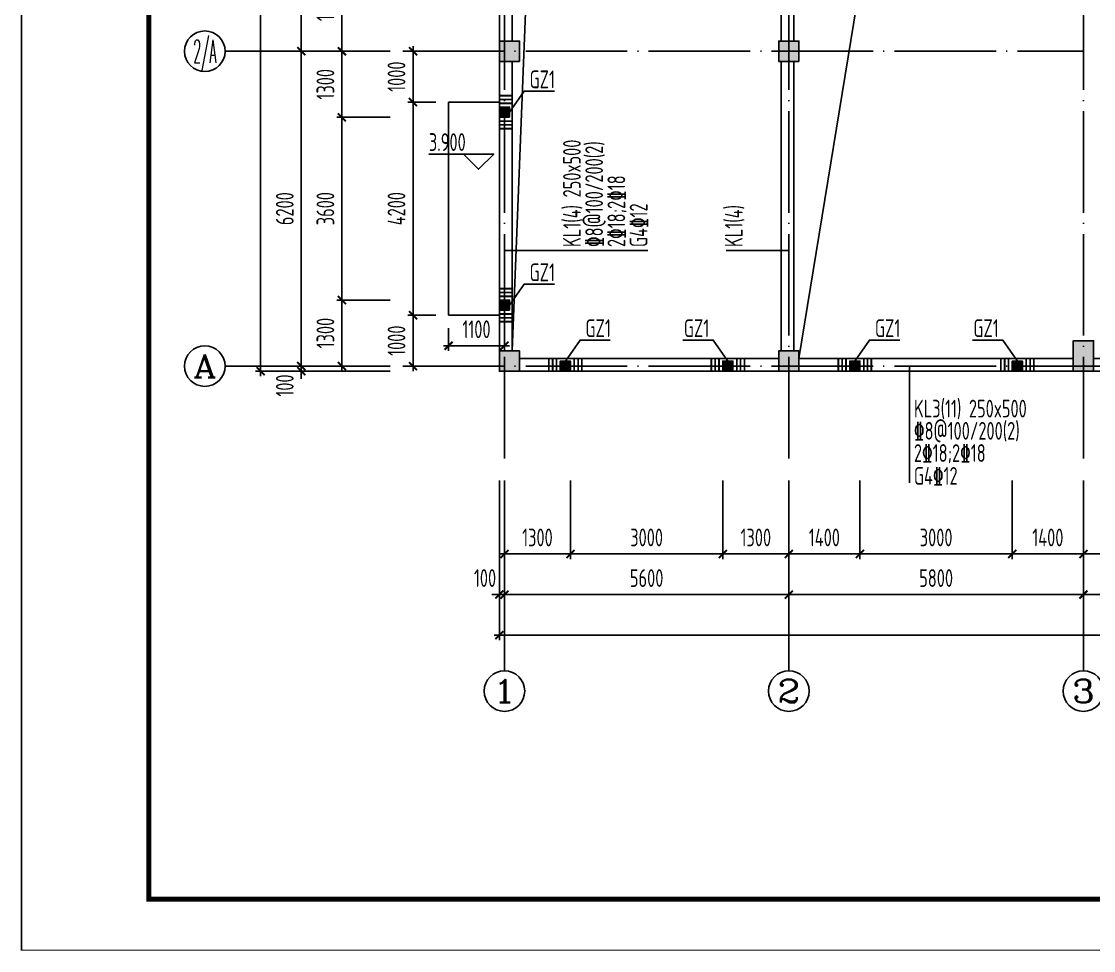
# Model space of a CAD drawing. Extents: x 287065 to 1473467, y 284802 to 344222.
# Drawn here: x 879137 to 900247, y 284802 to 303099 of the extents above; entities that cross this region are included whole.
import ezdxf
from ezdxf.enums import TextEntityAlignment as Align

# ---------------------------------------------------------------- set-up
doc = ezdxf.new("R2010")
doc.units = 0
doc.header["$LTSCALE"] = 1000
doc.linetypes.add('DOTE', pattern=[2.42, 2, -0.2, 0.02, -0.2])
doc.layers.get('0').update_dxf_attribs({"linetype": 'CONTINUOUS'})
doc.layers.get('DEFPOINTS').update_dxf_attribs({"linetype": 'CONTINUOUS'})
for name, color, linetype in [('AXIS', 8, 'DOTE'), ('AXIS_DIM', 3, 'CONTINUOUS'), ('AXIS_TEXT', 3, 'CONTINUOUS'), ('BEAM_CON', 4, 'CONTINUOUS'), ('COLU', 7, 'CONTINUOUS'), ('DIM', 3, 'CONTINUOUS'), ('FRAME', 3, 'CONTINUOUS'), ('S_BEAMDIMMASS', 2, 'CONTINUOUS'), ('S_BEAMDIMMASSVER', 2, 'CONTINUOUS'), ('S_SUBBEAMHOOP', 1, 'CONTINUOUS'), ('TEXT', 7, 'CONTINUOUS'), ('THIN', 7, 'CONTINUOUS'), ('TK', 211, 'CONTINUOUS'), ('构造', 6, 'CONTINUOUS'), ('柱涂实', 54, 'CONTINUOUS'), ('洞口边线', 7, 'CONTINUOUS'), ('第三道尺寸线', 4, 'CONTINUOUS')]:
    doc.layers.add(name, color=color, linetype=linetype)
doc.styles.add('_TCH_AXIS', font='COMPLEX', dxfattribs={"bigfont": 'GBCBIG'})
doc.styles.add('COMPLEX', font='COMPLEX')
doc.styles.add('TSSD_Dimension', font='tssdeng.shx', dxfattribs={"width": 0.7, "bigfont": 'hztxt.shx'})
doc.styles.add('TSSD_Label', font='tssdeng.shx', dxfattribs={"width": 0.7, "bigfont": 'aHzTXT.shx'})
doc.styles.add('TSSD_Rein', font='tssdeng.shx', dxfattribs={"width": 0.7, "bigfont": 'hztxt.shx'})
doc.dimstyles.new('TSSD_100_100', dxfattribs={"dimtxt": 350, "dimasz": 150, "dimexe": 100, "dimexo": 250, "dimgap": 150, "dimtad": 1, "dimdec": 0, "dimzin": 0, "dimdsep": 46, "dimtxsty": 'TSSD_Dimension', "dimblk": 'ARCHTICK', "dimcen": 0, "dimdle": 100, "dimclrd": 3, "dimclre": 3, "dimclrt": 7, "dimadec": 0, "dimazin": 0, "dimtfac": 1, "dimtdec": 0, "dimtix": 1, "dimtmove": 2, "dimatfit": 3, "dimfxl": 100, "dimtolj": 1, "dimtzin": 0, "dimarcsym": 0})
doc.dimstyles.new('TSSD_100_100$0', dxfattribs={"dimtxt": 350, "dimasz": 100, "dimexe": 100, "dimexo": 250, "dimgap": 100, "dimtad": 1, "dimdec": 0, "dimzin": 0, "dimdsep": 46, "dimtxsty": 'TSSD_Rein', "dimblk": 'ARCHTICK', "dimcen": 0, "dimdle": 100, "dimclrt": 7, "dimadec": 0, "dimazin": 0, "dimtfac": 1, "dimtdec": 0, "dimtix": 1, "dimtmove": 2, "dimatfit": 3, "dimfxl": 100, "dimtolj": 1, "dimtzin": 0, "dimarcsym": 0})

# ---------------------------------------------------------------- blocks, each defined once
blk = doc.blocks.new('_ARCHTICK')
at = {"color": 0}
blk.add_lwpolyline([(-0.53, -0.53, 0.25, 0.25, 0), (0.53, 0.53, 0.5, 0.5, 0)], format="xyseb", dxfattribs=at)
blk = doc.blocks.new('*D330')
at = {"layer": 'AXIS_DIM', "color": 3, "lineweight": -2}
for p, q in [((888547, 294062), (888547, 291712)), ((888647, 294062), (888647, 291712)), ((888547, 291812), (888397, 291812)), ((888547, 291812), (888647, 291812)), ((888647, 291812), (888797, 291812))]:
    blk.add_line(p, q, dxfattribs=at)
at = {"layer": 'DEFPOINTS', "color": 0}
for p in [(888547, 294312), (888647, 294312), (888647, 291812)]:
    blk.add_point(p, dxfattribs=at)
at = {"layer": 'AXIS_DIM', "color": 3, "lineweight": -2, "xscale": 150, "yscale": 150, "zscale": 150}
blk.add_blockref('_ARCHTICK', (888547, 291812), dxfattribs=at)
at = {"layer": 'AXIS_DIM', "color": 3, "lineweight": -2, "xscale": 150, "yscale": 150, "zscale": 150, "rotation": 180}
blk.add_blockref('_ARCHTICK', (888647, 291812), dxfattribs=at)
at = {"layer": 'AXIS_DIM', "color": 7, "insert": (888265, 292137), "char_height": 350, "attachment_point": 5, "style": 'TSSD_Dimension'}
blk.add_mtext('\\A1;100', dxfattribs=at)
blk = doc.blocks.new('*D331')
at = {"layer": 'AXIS_DIM', "color": 3, "lineweight": -2}
for p, q in [((888647, 294062), (888647, 291712)), ((894247, 294062), (894247, 291712)), ((888547, 291812), (894347, 291812))]:
    blk.add_line(p, q, dxfattribs=at)
at = {"layer": 'DEFPOINTS', "color": 0}
for p in [(888647, 294312), (894247, 294312), (894247, 291812)]:
    blk.add_point(p, dxfattribs=at)
at = {"layer": 'AXIS_DIM', "color": 3, "lineweight": -2, "xscale": 150, "yscale": 150, "zscale": 150, "rotation": 180}
blk.add_blockref('_ARCHTICK', (888647, 291812), dxfattribs=at)
at = {"layer": 'AXIS_DIM', "color": 3, "lineweight": -2, "xscale": 150, "yscale": 150, "zscale": 150}
blk.add_blockref('_ARCHTICK', (894247, 291812), dxfattribs=at)
at = {"layer": 'AXIS_DIM', "color": 7, "insert": (891447, 292137), "char_height": 350, "attachment_point": 5, "style": 'TSSD_Dimension'}
blk.add_mtext('\\A1;5600', dxfattribs=at)
blk = doc.blocks.new('*D332')
at = {"layer": 'AXIS_DIM', "color": 3, "lineweight": -2}
for p, q in [((894247, 294062), (894247, 291712)), ((900047, 294062), (900047, 291712)), ((894147, 291812), (900147, 291812))]:
    blk.add_line(p, q, dxfattribs=at)
at = {"layer": 'DEFPOINTS', "color": 0}
for p in [(894247, 294312), (900047, 294312), (900047, 291812)]:
    blk.add_point(p, dxfattribs=at)
at = {"layer": 'AXIS_DIM', "color": 3, "lineweight": -2, "xscale": 150, "yscale": 150, "zscale": 150, "rotation": 180}
blk.add_blockref('_ARCHTICK', (894247, 291812), dxfattribs=at)
at = {"layer": 'AXIS_DIM', "color": 3, "lineweight": -2, "xscale": 150, "yscale": 150, "zscale": 150}
blk.add_blockref('_ARCHTICK', (900047, 291812), dxfattribs=at)
at = {"layer": 'AXIS_DIM', "color": 7, "insert": (897147, 292137), "char_height": 350, "attachment_point": 5, "style": 'TSSD_Dimension'}
blk.add_mtext('\\A1;5800', dxfattribs=at)
blk = doc.blocks.new('*D333')
at = {"layer": 'AXIS_DIM', "color": 3, "lineweight": -2}
for p, q in [((900047, 294062), (900047, 291712)), ((905847, 294062), (905847, 291712)), ((899947, 291812), (905947, 291812))]:
    blk.add_line(p, q, dxfattribs=at)
at = {"layer": 'DEFPOINTS', "color": 0}
for p in [(900047, 294312), (905847, 294312), (905847, 291812)]:
    blk.add_point(p, dxfattribs=at)
at = {"layer": 'AXIS_DIM', "color": 3, "lineweight": -2, "xscale": 150, "yscale": 150, "zscale": 150, "rotation": 180}
blk.add_blockref('_ARCHTICK', (900047, 291812), dxfattribs=at)
at = {"layer": 'AXIS_DIM', "color": 3, "lineweight": -2, "xscale": 150, "yscale": 150, "zscale": 150}
blk.add_blockref('_ARCHTICK', (905847, 291812), dxfattribs=at)
at = {"layer": 'AXIS_DIM', "color": 7, "insert": (902947, 292137), "char_height": 350, "attachment_point": 5, "style": 'TSSD_Dimension'}
blk.add_mtext('\\A1;5800', dxfattribs=at)
blk = doc.blocks.new('*D343')
at = {"layer": 'AXIS_DIM', "color": 3, "lineweight": -2}
for p, q in [((888547, 294062), (888547, 290912)), ((951047, 294062), (951047, 290912)), ((888447, 291012), (951147, 291012))]:
    blk.add_line(p, q, dxfattribs=at)
at = {"layer": 'DEFPOINTS', "color": 0}
for p in [(888547, 294312), (951047, 294312), (951047, 291012)]:
    blk.add_point(p, dxfattribs=at)
at = {"layer": 'AXIS_DIM', "color": 3, "lineweight": -2, "xscale": 150, "yscale": 150, "zscale": 150, "rotation": 180}
blk.add_blockref('_ARCHTICK', (888547, 291012), dxfattribs=at)
at = {"layer": 'AXIS_DIM', "color": 3, "lineweight": -2, "xscale": 150, "yscale": 150, "zscale": 150}
blk.add_blockref('_ARCHTICK', (951047, 291012), dxfattribs=at)
at = {"layer": 'AXIS_DIM', "color": 7, "insert": (919797, 291337), "char_height": 350, "attachment_point": 5, "style": 'TSSD_Dimension'}
blk.add_mtext('\\A1;62500', dxfattribs=at)
blk = doc.blocks.new('_AXISO')
blk.add_circle((0, 0), 0.5)
at = {"layer": 'AXIS_TEXT', "style": 'COMPLEX', "width": 1.041667}
blk.add_attdef('A', text='', height=0.56, dxfattribs=at).set_placement((-0.25, -0.28), (0.25, -0.28), align=Align.FIT)
blk = doc.blocks.new('*D344')
at = {"layer": 'DEFPOINTS', "color": 0}
for p in [(888647, 294312), (889947, 294312), (889947, 292612)]:
    blk.add_point(p, dxfattribs=at)
at = {"layer": '第三道尺寸线', "color": 3, "lineweight": -2}
for p, q in [((888647, 294062), (888647, 292512)), ((889947, 294062), (889947, 292512)), ((888547, 292612), (890047, 292612))]:
    blk.add_line(p, q, dxfattribs=at)
at = {"layer": '第三道尺寸线', "color": 3, "lineweight": -2, "xscale": 150, "yscale": 150, "zscale": 150, "rotation": 180}
blk.add_blockref('_ARCHTICK', (888647, 292612), dxfattribs=at)
at = {"layer": '第三道尺寸线', "color": 3, "lineweight": -2, "xscale": 150, "yscale": 150, "zscale": 150}
blk.add_blockref('_ARCHTICK', (889947, 292612), dxfattribs=at)
at = {"layer": '第三道尺寸线', "color": 7, "insert": (889297, 292937), "char_height": 350, "attachment_point": 5, "style": 'TSSD_Dimension'}
blk.add_mtext('\\A1;1300', dxfattribs=at)
blk = doc.blocks.new('*D345')
at = {"layer": 'DEFPOINTS', "color": 0}
for p in [(889947, 294312), (892947, 294312), (892947, 292612)]:
    blk.add_point(p, dxfattribs=at)
at = {"layer": '第三道尺寸线', "color": 3, "lineweight": -2}
for p, q in [((889947, 294062), (889947, 292512)), ((892947, 294062), (892947, 292512)), ((889847, 292612), (893047, 292612))]:
    blk.add_line(p, q, dxfattribs=at)
at = {"layer": '第三道尺寸线', "color": 3, "lineweight": -2, "xscale": 150, "yscale": 150, "zscale": 150, "rotation": 180}
blk.add_blockref('_ARCHTICK', (889947, 292612), dxfattribs=at)
at = {"layer": '第三道尺寸线', "color": 3, "lineweight": -2, "xscale": 150, "yscale": 150, "zscale": 150}
blk.add_blockref('_ARCHTICK', (892947, 292612), dxfattribs=at)
at = {"layer": '第三道尺寸线', "color": 7, "insert": (891447, 292937), "char_height": 350, "attachment_point": 5, "style": 'TSSD_Dimension'}
blk.add_mtext('\\A1;3000', dxfattribs=at)
blk = doc.blocks.new('*D346')
at = {"layer": 'DEFPOINTS', "color": 0}
for p in [(892947, 294312), (894247, 294312), (894247, 292612)]:
    blk.add_point(p, dxfattribs=at)
at = {"layer": '第三道尺寸线', "color": 3, "lineweight": -2}
for p, q in [((892947, 294062), (892947, 292512)), ((894247, 294062), (894247, 292512)), ((892847, 292612), (894347, 292612))]:
    blk.add_line(p, q, dxfattribs=at)
at = {"layer": '第三道尺寸线', "color": 3, "lineweight": -2, "xscale": 150, "yscale": 150, "zscale": 150, "rotation": 180}
blk.add_blockref('_ARCHTICK', (892947, 292612), dxfattribs=at)
at = {"layer": '第三道尺寸线', "color": 3, "lineweight": -2, "xscale": 150, "yscale": 150, "zscale": 150}
blk.add_blockref('_ARCHTICK', (894247, 292612), dxfattribs=at)
at = {"layer": '第三道尺寸线', "color": 7, "insert": (893597, 292937), "char_height": 350, "attachment_point": 5, "style": 'TSSD_Dimension'}
blk.add_mtext('\\A1;1300', dxfattribs=at)
blk = doc.blocks.new('*D347')
at = {"layer": 'DEFPOINTS', "color": 0}
for p in [(894247, 294312), (895647, 294312), (895647, 292612)]:
    blk.add_point(p, dxfattribs=at)
at = {"layer": '第三道尺寸线', "color": 3, "lineweight": -2}
for p, q in [((894247, 294062), (894247, 292512)), ((895647, 294062), (895647, 292512)), ((894147, 292612), (895747, 292612))]:
    blk.add_line(p, q, dxfattribs=at)
at = {"layer": '第三道尺寸线', "color": 3, "lineweight": -2, "xscale": 150, "yscale": 150, "zscale": 150, "rotation": 180}
blk.add_blockref('_ARCHTICK', (894247, 292612), dxfattribs=at)
at = {"layer": '第三道尺寸线', "color": 3, "lineweight": -2, "xscale": 150, "yscale": 150, "zscale": 150}
blk.add_blockref('_ARCHTICK', (895647, 292612), dxfattribs=at)
at = {"layer": '第三道尺寸线', "color": 7, "insert": (894947, 292937), "char_height": 350, "attachment_point": 5, "style": 'TSSD_Dimension'}
blk.add_mtext('\\A1;1400', dxfattribs=at)
blk = doc.blocks.new('*D348')
at = {"layer": 'DEFPOINTS', "color": 0}
for p in [(895647, 294312), (898647, 294312), (898647, 292612)]:
    blk.add_point(p, dxfattribs=at)
at = {"layer": '第三道尺寸线', "color": 3, "lineweight": -2}
for p, q in [((895647, 294062), (895647, 292512)), ((898647, 294062), (898647, 292512)), ((895547, 292612), (898747, 292612))]:
    blk.add_line(p, q, dxfattribs=at)
at = {"layer": '第三道尺寸线', "color": 3, "lineweight": -2, "xscale": 150, "yscale": 150, "zscale": 150, "rotation": 180}
blk.add_blockref('_ARCHTICK', (895647, 292612), dxfattribs=at)
at = {"layer": '第三道尺寸线', "color": 3, "lineweight": -2, "xscale": 150, "yscale": 150, "zscale": 150}
blk.add_blockref('_ARCHTICK', (898647, 292612), dxfattribs=at)
at = {"layer": '第三道尺寸线', "color": 7, "insert": (897147, 292937), "char_height": 350, "attachment_point": 5, "style": 'TSSD_Dimension'}
blk.add_mtext('\\A1;3000', dxfattribs=at)
blk = doc.blocks.new('*D349')
at = {"layer": 'DEFPOINTS', "color": 0}
for p in [(898647, 294312), (900047, 294312), (900047, 292612)]:
    blk.add_point(p, dxfattribs=at)
at = {"layer": '第三道尺寸线', "color": 3, "lineweight": -2}
for p, q in [((898647, 294062), (898647, 292512)), ((900047, 294062), (900047, 292512)), ((898547, 292612), (900147, 292612))]:
    blk.add_line(p, q, dxfattribs=at)
at = {"layer": '第三道尺寸线', "color": 3, "lineweight": -2, "xscale": 150, "yscale": 150, "zscale": 150, "rotation": 180}
blk.add_blockref('_ARCHTICK', (898647, 292612), dxfattribs=at)
at = {"layer": '第三道尺寸线', "color": 3, "lineweight": -2, "xscale": 150, "yscale": 150, "zscale": 150}
blk.add_blockref('_ARCHTICK', (900047, 292612), dxfattribs=at)
at = {"layer": '第三道尺寸线', "color": 7, "insert": (899347, 292937), "char_height": 350, "attachment_point": 5, "style": 'TSSD_Dimension'}
blk.add_mtext('\\A1;1400', dxfattribs=at)
blk = doc.blocks.new('*D350')
at = {"layer": 'DEFPOINTS', "color": 0}
for p in [(900047, 294312), (901447, 294312), (901447, 292612)]:
    blk.add_point(p, dxfattribs=at)
at = {"layer": '第三道尺寸线', "color": 3, "lineweight": -2}
for p, q in [((900047, 294062), (900047, 292512)), ((901447, 294062), (901447, 292512)), ((899947, 292612), (901547, 292612))]:
    blk.add_line(p, q, dxfattribs=at)
at = {"layer": '第三道尺寸线', "color": 3, "lineweight": -2, "xscale": 150, "yscale": 150, "zscale": 150, "rotation": 180}
blk.add_blockref('_ARCHTICK', (900047, 292612), dxfattribs=at)
at = {"layer": '第三道尺寸线', "color": 3, "lineweight": -2, "xscale": 150, "yscale": 150, "zscale": 150}
blk.add_blockref('_ARCHTICK', (901447, 292612), dxfattribs=at)
at = {"layer": '第三道尺寸线', "color": 7, "insert": (900747, 292937), "char_height": 350, "attachment_point": 5, "style": 'TSSD_Dimension'}
blk.add_mtext('\\A1;1400', dxfattribs=at)
blk = doc.blocks.new('*D307')
at = {"layer": 'AXIS_DIM', "color": 3, "lineweight": -2}
for p, q in [((884647, 296312), (884647, 296462)), ((886397, 296312), (884547, 296312)), ((886397, 296212), (884547, 296212)), ((884647, 296212), (884647, 296312)), ((884647, 296212), (884647, 296062))]:
    blk.add_line(p, q, dxfattribs=at)
at = {"layer": 'DEFPOINTS', "color": 0}
for p in [(884647, 296312), (886647, 296312), (886647, 296212)]:
    blk.add_point(p, dxfattribs=at)
at = {"layer": 'AXIS_DIM', "color": 3, "lineweight": -2, "xscale": 150, "yscale": 150, "zscale": 150}
for p, rotation in [((884647, 296312), 270), ((884647, 296212), 90)]:
    blk.add_blockref('_ARCHTICK', p, dxfattribs=dict(at, rotation=rotation))
at = {"layer": 'AXIS_DIM', "color": 7, "insert": (884322, 295929), "char_height": 350, "attachment_point": 5, "rotation": 90, "style": 'TSSD_Dimension'}
blk.add_mtext('\\A1;100', dxfattribs=at)
blk = doc.blocks.new('*D308')
at = {"layer": 'AXIS_DIM', "color": 3, "lineweight": -2}
for p, q in [((886397, 302512), (884547, 302512)), ((884647, 296212), (884647, 302612)), ((886397, 296312), (884547, 296312))]:
    blk.add_line(p, q, dxfattribs=at)
at = {"layer": 'DEFPOINTS', "color": 0}
for p in [(884647, 302512), (886647, 302512), (886647, 296312)]:
    blk.add_point(p, dxfattribs=at)
at = {"layer": 'AXIS_DIM', "color": 3, "lineweight": -2, "xscale": 150, "yscale": 150, "zscale": 150}
for p, rotation in [((884647, 302512), 90), ((884647, 296312), 270)]:
    blk.add_blockref('_ARCHTICK', p, dxfattribs=dict(at, rotation=rotation))
at = {"layer": 'AXIS_DIM', "color": 7, "insert": (884322, 299412), "char_height": 350, "attachment_point": 5, "rotation": 90, "style": 'TSSD_Dimension'}
blk.add_mtext('\\A1;6200', dxfattribs=at)
blk = doc.blocks.new('*D309')
at = {"layer": 'AXIS_DIM', "color": 3, "lineweight": -2}
for p, q in [((886397, 308712), (884547, 308712)), ((884647, 302412), (884647, 308812)), ((886397, 302512), (884547, 302512))]:
    blk.add_line(p, q, dxfattribs=at)
at = {"layer": 'DEFPOINTS', "color": 0}
for p in [(884647, 308712), (886647, 308712), (886647, 302512)]:
    blk.add_point(p, dxfattribs=at)
at = {"layer": 'AXIS_DIM', "color": 3, "lineweight": -2, "xscale": 150, "yscale": 150, "zscale": 150}
for p, rotation in [((884647, 308712), 90), ((884647, 302512), 270)]:
    blk.add_blockref('_ARCHTICK', p, dxfattribs=dict(at, rotation=rotation))
at = {"layer": 'AXIS_DIM', "color": 7, "insert": (884322, 305612), "char_height": 350, "attachment_point": 5, "rotation": 90, "style": 'TSSD_Dimension'}
blk.add_mtext('\\A1;6200', dxfattribs=at)
blk = doc.blocks.new('*D313')
at = {"layer": 'AXIS_DIM', "color": 3, "lineweight": -2}
for p, q in [((883847, 296112), (883847, 321312)), ((886397, 321212), (883747, 321212)), ((886397, 296212), (883747, 296212))]:
    blk.add_line(p, q, dxfattribs=at)
at = {"layer": 'DEFPOINTS', "color": 0}
for p in [(883847, 321212), (886647, 321212), (886647, 296212)]:
    blk.add_point(p, dxfattribs=at)
at = {"layer": 'AXIS_DIM', "color": 3, "lineweight": -2, "xscale": 150, "yscale": 150, "zscale": 150}
for p, rotation in [((883847, 321212), 90), ((883847, 296212), 270)]:
    blk.add_blockref('_ARCHTICK', p, dxfattribs=dict(at, rotation=rotation))
at = {"layer": 'AXIS_DIM', "color": 7, "insert": (883522, 308712), "char_height": 350, "attachment_point": 5, "rotation": 90, "style": 'TSSD_Dimension'}
blk.add_mtext('\\A1;25000', dxfattribs=at)
blk = doc.blocks.new('*D323')
at = {"layer": 'DEFPOINTS', "color": 0}
for p in [(885447, 304312), (886647, 304312), (886647, 302512)]:
    blk.add_point(p, dxfattribs=at)
at = {"layer": '第三道尺寸线', "color": 3, "lineweight": -2}
for p, q in [((885447, 302412), (885447, 304412)), ((886397, 304312), (885347, 304312)), ((886397, 302512), (885347, 302512))]:
    blk.add_line(p, q, dxfattribs=at)
at = {"layer": '第三道尺寸线', "color": 3, "lineweight": -2, "xscale": 150, "yscale": 150, "zscale": 150}
for p, rotation in [((885447, 304312), 90), ((885447, 302512), 270)]:
    blk.add_blockref('_ARCHTICK', p, dxfattribs=dict(at, rotation=rotation))
at = {"layer": '第三道尺寸线', "color": 7, "insert": (885122, 303412), "char_height": 350, "attachment_point": 5, "rotation": 90, "style": 'TSSD_Dimension'}
blk.add_mtext('\\A1;1800', dxfattribs=at)
blk = doc.blocks.new('*D324')
at = {"layer": 'DEFPOINTS', "color": 0}
for p in [(885447, 302512), (886647, 302512), (886647, 301212)]:
    blk.add_point(p, dxfattribs=at)
at = {"layer": '第三道尺寸线', "color": 3, "lineweight": -2}
for p, q in [((886397, 302512), (885347, 302512)), ((885447, 301112), (885447, 302612)), ((886397, 301212), (885347, 301212))]:
    blk.add_line(p, q, dxfattribs=at)
at = {"layer": '第三道尺寸线', "color": 3, "lineweight": -2, "xscale": 150, "yscale": 150, "zscale": 150}
for p, rotation in [((885447, 302512), 90), ((885447, 301212), 270)]:
    blk.add_blockref('_ARCHTICK', p, dxfattribs=dict(at, rotation=rotation))
at = {"layer": '第三道尺寸线', "color": 7, "insert": (885122, 301862), "char_height": 350, "attachment_point": 5, "rotation": 90, "style": 'TSSD_Dimension'}
blk.add_mtext('\\A1;1300', dxfattribs=at)
blk = doc.blocks.new('*D325')
at = {"layer": 'DEFPOINTS', "color": 0}
for p in [(885447, 301212), (886647, 301212), (886647, 297612)]:
    blk.add_point(p, dxfattribs=at)
at = {"layer": '第三道尺寸线', "color": 3, "lineweight": -2}
for p, q in [((885447, 297512), (885447, 301312)), ((886397, 301212), (885347, 301212)), ((886397, 297612), (885347, 297612))]:
    blk.add_line(p, q, dxfattribs=at)
at = {"layer": '第三道尺寸线', "color": 3, "lineweight": -2, "xscale": 150, "yscale": 150, "zscale": 150}
for p, rotation in [((885447, 301212), 90), ((885447, 297612), 270)]:
    blk.add_blockref('_ARCHTICK', p, dxfattribs=dict(at, rotation=rotation))
at = {"layer": '第三道尺寸线', "color": 7, "insert": (885122, 299412), "char_height": 350, "attachment_point": 5, "rotation": 90, "style": 'TSSD_Dimension'}
blk.add_mtext('\\A1;3600', dxfattribs=at)
blk = doc.blocks.new('*D326')
at = {"layer": 'DEFPOINTS', "color": 0}
for p in [(885447, 297612), (886647, 297612), (886647, 296312)]:
    blk.add_point(p, dxfattribs=at)
at = {"layer": '第三道尺寸线', "color": 3, "lineweight": -2}
for p, q in [((885447, 296212), (885447, 297712)), ((886397, 297612), (885347, 297612)), ((886397, 296312), (885347, 296312))]:
    blk.add_line(p, q, dxfattribs=at)
at = {"layer": '第三道尺寸线', "color": 3, "lineweight": -2, "xscale": 150, "yscale": 150, "zscale": 150}
for p, rotation in [((885447, 297612), 90), ((885447, 296312), 270)]:
    blk.add_blockref('_ARCHTICK', p, dxfattribs=dict(at, rotation=rotation))
at = {"layer": '第三道尺寸线', "color": 7, "insert": (885122, 296962), "char_height": 350, "attachment_point": 5, "rotation": 90, "style": 'TSSD_Dimension'}
blk.add_mtext('\\A1;1300', dxfattribs=at)
blk = doc.blocks.new('TK-A2+(891X420)')
at = {"layer": 'FRAME', "lineweight": 18}
blk.add_line((626527, 350595), (626527, 392595), dxfattribs=at)
at = {"layer": 'FRAME'}
for points in [[(626537, 392605, 20, 20, 0), (626537, 350605, 20, 20, 0), (715637, 350605, 20, 20, 0), (715637, 392605, 20, 20, 0)], [(629037, 391605, 100, 100, 0), (629037, 351605, 100, 100, 0), (714637, 351605, 100, 100, 0), (714637, 391605, 100, 100, 0)]]:
    blk.add_lwpolyline(points, format="xyseb", close=True, dxfattribs=at)
blk = doc.blocks.new('*D453')
at = {"layer": 'DEFPOINTS', "color": 0}
for p in [(887547, 297312), (888647, 297312), (888647, 296712)]:
    blk.add_point(p, dxfattribs=at)
at = {"layer": 'DIM', "color": 3, "lineweight": -2}
for p, q in [((887547, 297062), (887547, 296612)), ((888647, 297062), (888647, 296612)), ((887447, 296712), (888747, 296712))]:
    blk.add_line(p, q, dxfattribs=at)
at = {"layer": 'DIM', "color": 3, "lineweight": -2, "xscale": 150, "yscale": 150, "zscale": 150, "rotation": 180}
blk.add_blockref('_ARCHTICK', (887547, 296712), dxfattribs=at)
at = {"layer": 'DIM', "color": 3, "lineweight": -2, "xscale": 150, "yscale": 150, "zscale": 150}
blk.add_blockref('_ARCHTICK', (888647, 296712), dxfattribs=at)
at = {"layer": 'DIM', "color": 7, "insert": (888097, 297037), "char_height": 350, "attachment_point": 5, "style": 'TSSD_Dimension'}
blk.add_mtext('\\A1;1100', dxfattribs=at)
blk = doc.blocks.new('*D454')
at = {"layer": 'DEFPOINTS', "color": 0}
for p in [(886847, 297312), (887547, 297312), (887547, 296312)]:
    blk.add_point(p, dxfattribs=at)
at = {"layer": 'DIM', "color": 3, "lineweight": -2}
for p, q in [((887297, 297312), (886747, 297312)), ((886847, 296212), (886847, 297412)), ((887297, 296312), (886747, 296312))]:
    blk.add_line(p, q, dxfattribs=at)
at = {"layer": 'DIM', "color": 3, "lineweight": -2, "xscale": 150, "yscale": 150, "zscale": 150}
for p, rotation in [((886847, 297312), 90), ((886847, 296312), 270)]:
    blk.add_blockref('_ARCHTICK', p, dxfattribs=dict(at, rotation=rotation))
at = {"layer": 'DIM', "color": 7, "insert": (886522, 296812), "char_height": 350, "attachment_point": 5, "rotation": 90, "style": 'TSSD_Dimension'}
blk.add_mtext('\\A1;1000', dxfattribs=at)
blk = doc.blocks.new('*D455')
at = {"layer": 'DEFPOINTS', "color": 0}
for p in [(886847, 301512), (887547, 301512), (887547, 297312)]:
    blk.add_point(p, dxfattribs=at)
at = {"layer": 'DIM', "color": 3, "lineweight": -2}
for p, q in [((887297, 301512), (886747, 301512)), ((886847, 297212), (886847, 301612)), ((887297, 297312), (886747, 297312))]:
    blk.add_line(p, q, dxfattribs=at)
at = {"layer": 'DIM', "color": 3, "lineweight": -2, "xscale": 150, "yscale": 150, "zscale": 150}
for p, rotation in [((886847, 301512), 90), ((886847, 297312), 270)]:
    blk.add_blockref('_ARCHTICK', p, dxfattribs=dict(at, rotation=rotation))
at = {"layer": 'DIM', "color": 7, "insert": (886522, 299412), "char_height": 350, "attachment_point": 5, "rotation": 90, "style": 'TSSD_Dimension'}
blk.add_mtext('\\A1;4200', dxfattribs=at)
blk = doc.blocks.new('*D456')
at = {"layer": 'DEFPOINTS', "color": 0}
for p in [(886847, 302512), (887547, 302512), (887547, 301512)]:
    blk.add_point(p, dxfattribs=at)
at = {"layer": 'DIM', "color": 3, "lineweight": -2}
for p, q in [((887297, 302512), (886747, 302512)), ((886847, 301412), (886847, 302612)), ((887297, 301512), (886747, 301512))]:
    blk.add_line(p, q, dxfattribs=at)
at = {"layer": 'DIM', "color": 3, "lineweight": -2, "xscale": 150, "yscale": 150, "zscale": 150}
for p, rotation in [((886847, 302512), 90), ((886847, 301512), 270)]:
    blk.add_blockref('_ARCHTICK', p, dxfattribs=dict(at, rotation=rotation))
at = {"layer": 'DIM', "color": 7, "insert": (886522, 302012), "char_height": 350, "attachment_point": 5, "rotation": 90, "style": 'TSSD_Dimension'}
blk.add_mtext('\\A1;1000', dxfattribs=at)

msp = doc.modelspace()

# ---------------------------------------------------------------- hatches: boundary and pattern name
at = {"layer": '柱涂实'}
for points in [[(888946.971, 302311.708), (888946.971, 302711.708), (888546.971, 302711.708), (888546.971, 302311.708)], [(894446.971, 302311.708), (894446.971, 302711.708), (894046.971, 302711.708), (894046.971, 302311.708)], [(888546.971, 301211.708), (888546.971, 301411.708), (888746.971, 301411.708), (888746.971, 301211.708)], [(888546.971, 297411.708), (888546.971, 297611.708), (888746.971, 297611.708), (888746.971, 297411.708)], [(900246.971, 296211.708), (900246.971, 296811.708), (899846.971, 296811.708), (899846.971, 296211.708)], [(888946.971, 296211.708), (888946.971, 296611.708), (888546.971, 296611.708), (888546.971, 296211.708)], [(894446.971, 296211.708), (894446.971, 296611.708), (894046.971, 296611.708), (894046.971, 296211.708)], [(889746.971, 296211.708), (889746.971, 296411.708), (889946.971, 296411.708), (889946.971, 296211.708)], [(893146.971, 296211.708), (893146.971, 296411.708), (892946.971, 296411.708), (892946.971, 296211.708)], [(895446.971, 296211.708), (895446.971, 296411.708), (895646.971, 296411.708), (895646.971, 296211.708)], [(898846.971, 296211.708), (898846.971, 296411.708), (898646.971, 296411.708), (898646.971, 296211.708)]]:
    msp.add_hatch(color=256, dxfattribs=at).paths.add_polyline_path(points)

# ---------------------------------------------------------------- linework, layer by layer
at = {"layer": 'AXIS'}
for p, q in [((888646.971, 323111.708), (888646.971, 294311.708)), ((894246.971, 323111.708), (894246.971, 294311.708)), ((900046.971, 323111.708), (900046.971, 294311.708)), ((886646.971, 302511.708), (900046.971, 302511.708)), ((886646.971, 296311.708), (952946.971, 296311.708))]:
    msp.add_line(p, q, dxfattribs=at)
at = {"layer": 'AXIS_TEXT'}
for p, q in [((886396.971, 302511.708), (883146.971, 302511.708)), ((886396.971, 296311.708), (883146.971, 296311.708)), ((888646.971, 294061.708), (888646.971, 290311.708)), ((894246.971, 294061.708), (894246.971, 290311.708)), ((900046.971, 294061.708), (900046.971, 290311.708))]:
    msp.add_line(p, q, dxfattribs=at)
at = {"layer": 'BEAM_CON'}
for p, q in [((888546.971, 308511.708), (888546.971, 302711.708)), ((888796.971, 308511.708), (888796.971, 302711.708)), ((894096.971, 308511.708), (894096.971, 302711.708)), ((894346.971, 308511.708), (894346.971, 302711.708)), ((888546.971, 302311.708), (888546.971, 296611.708)), ((888796.971, 302311.708), (888796.971, 296611.708)), ((894096.971, 302311.708), (894096.971, 296611.708)), ((894346.971, 302311.708), (894346.971, 296611.708)), ((888946.971, 296461.708), (894046.971, 296461.708)), ((894446.971, 296461.708), (899846.971, 296461.708)), ((900246.971, 296461.708), (905646.971, 296461.708)), ((888946.971, 296211.708), (894046.971, 296211.708)), ((894446.971, 296211.708), (899846.971, 296211.708)), ((900246.971, 296211.708), (905646.971, 296211.708))]:
    msp.add_line(p, q, dxfattribs=at)
at = {"layer": 'COLU', "ltscale": 0.01}
for points in [[(888946.971, 302311.708), (888946.971, 302711.708), (888546.971, 302711.708), (888546.971, 302311.708)], [(894446.971, 302311.708), (894446.971, 302711.708), (894046.971, 302711.708), (894046.971, 302311.708)], [(888746.971, 301211.708), (888546.971, 301211.708), (888546.971, 301411.708), (888746.971, 301411.708)], [(888746.971, 297411.708), (888546.971, 297411.708), (888546.971, 297611.708), (888746.971, 297611.708)], [(900246.971, 296211.708), (900246.971, 296811.708), (899846.971, 296811.708), (899846.971, 296211.708)], [(888946.971, 296211.708), (888946.971, 296611.708), (888546.971, 296611.708), (888546.971, 296211.708)], [(894446.971, 296211.708), (894446.971, 296611.708), (894046.971, 296611.708), (894046.971, 296211.708)], [(889946.971, 296211.708), (889746.971, 296211.708), (889746.971, 296411.708), (889946.971, 296411.708)], [(892946.971, 296211.708), (893146.971, 296211.708), (893146.971, 296411.708), (892946.971, 296411.708)], [(895646.971, 296211.708), (895446.971, 296211.708), (895446.971, 296411.708), (895646.971, 296411.708)], [(898646.971, 296211.708), (898846.971, 296211.708), (898846.971, 296411.708), (898646.971, 296411.708)]]:
    msp.add_lwpolyline(points, close=True, dxfattribs=at)
at = {"layer": 'S_BEAMDIMMASS', "ltscale": 0.01}
msp.add_line((896621.171, 294013.998), (896621.171, 296311.708), dxfattribs=at)
at = {"layer": 'S_BEAMDIMMASSVER', "ltscale": 0.01}
for p, q in [((891467.869, 298588.174), (888646.971, 298588.174)), ((894246.971, 298588.174), (893015.97, 298588.174))]:
    msp.add_line(p, q, dxfattribs=at)
at = {"layer": 'S_SUBBEAMHOOP', "ltscale": 0.01, "const_width": 35}
for points in [[(888796.971, 301636.708), (888546.971, 301636.708)], [(888796.971, 301561.708), (888546.971, 301561.708)], [(888796.971, 301486.708), (888546.971, 301486.708)], [(888796.971, 301136.708), (888546.971, 301136.708)], [(888796.971, 301061.708), (888546.971, 301061.708)], [(888796.971, 300986.708), (888546.971, 300986.708)], [(888796.971, 297836.708), (888546.971, 297836.708)], [(888796.971, 297761.708), (888546.971, 297761.708)], [(888796.971, 297686.708), (888546.971, 297686.708)], [(888796.971, 297336.708), (888546.971, 297336.708)], [(888796.971, 297261.708), (888546.971, 297261.708)], [(888796.971, 297186.708), (888546.971, 297186.708)], [(889521.971, 296211.708), (889521.971, 296461.708)], [(889596.971, 296211.708), (889596.971, 296461.708)], [(889671.971, 296211.708), (889671.971, 296461.708)], [(890021.971, 296211.708), (890021.971, 296461.708)], [(890096.971, 296211.708), (890096.971, 296461.708)], [(890171.971, 296211.708), (890171.971, 296461.708)], [(892721.971, 296211.708), (892721.971, 296461.708)], [(892796.971, 296211.708), (892796.971, 296461.708)], [(892871.971, 296211.708), (892871.971, 296461.708)], [(893221.971, 296211.708), (893221.971, 296461.708)], [(893296.971, 296211.708), (893296.971, 296461.708)], [(893371.971, 296211.708), (893371.971, 296461.708)], [(895221.971, 296211.708), (895221.971, 296461.708)], [(895296.971, 296211.708), (895296.971, 296461.708)], [(895371.971, 296211.708), (895371.971, 296461.708)], [(895721.971, 296211.708), (895721.971, 296461.708)], [(895796.971, 296211.708), (895796.971, 296461.708)], [(895871.971, 296211.708), (895871.971, 296461.708)], [(898421.971, 296211.708), (898421.971, 296461.708)], [(898496.971, 296211.708), (898496.971, 296461.708)], [(898571.971, 296211.708), (898571.971, 296461.708)], [(898921.971, 296211.708), (898921.971, 296461.708)], [(898996.971, 296211.708), (898996.971, 296461.708)], [(899071.971, 296211.708), (899071.971, 296461.708)]]:
    msp.add_lwpolyline(points, dxfattribs=at)
at = {"layer": 'TEXT'}
for points in [[(889631.175, 301723.545), (889035.085, 301723.545), (888746.971, 301311.708)], [(889631.175, 297923.545), (889035.085, 297923.545), (888746.971, 297511.708)], [(890731.175, 296823.545), (890135.085, 296823.545), (889846.971, 296411.708)], [(892162.767, 296823.545), (892758.857, 296823.545), (893046.971, 296411.708)], [(896431.175, 296823.545), (895835.085, 296823.545), (895546.971, 296411.708)], [(897862.767, 296823.545), (898458.857, 296823.545), (898746.971, 296411.708)]]:
    msp.add_lwpolyline(points, dxfattribs=at)
at = {"layer": 'THIN'}
msp.add_lwpolyline([(887159.384, 300487.951), (888437.845, 300487.951), (888137.845, 300187.951), (887837.845, 300487.951)], dxfattribs=at)
at = {"layer": '构造'}
for p, q in [((887546.971, 297311.708), (887546.971, 301511.708)), ((888546.971, 301511.708), (887546.971, 301511.708)), ((888546.971, 297311.708), (887546.971, 297311.708))]:
    msp.add_line(p, q, dxfattribs=at)
at = {"layer": '洞口边线', "ltscale": 0.01}
for points in [[(888796.971, 296611.708), (889682.849, 319116.545), (894046.971, 320961.708)], [(894446.971, 296461.708), (897749.573, 316702.458), (950646.971, 320961.708)]]:
    msp.add_lwpolyline(points, dxfattribs=at)

# ---------------------------------------------------------------- block references
at = {"layer": 'AXIS_TEXT'}
ref = msp.add_blockref('_AXISO', (882746.971, 302511.708), dxfattribs=dict(at, xscale=800, yscale=800, zscale=800))
ref.add_attrib('A', '2/A', dxfattribs={"height": 452.5483, "style": '_TCH_AXIS', "width": 0.35}).set_placement((882520.697, 302285.434), (882973.245, 302285.434), align=Align.FIT)
ref = msp.add_blockref('_AXISO', (882746.971, 296311.708), dxfattribs=dict(at, xscale=800, yscale=800, zscale=800))
ref.add_attrib('A', 'A', dxfattribs={"height": 452.548, "style": '_TCH_AXIS', "width": 1.166667}).set_placement((882520.697, 296085.434), (882973.245, 296085.434), align=Align.FIT)
ref = msp.add_blockref('_AXISO', (888646.971, 289911.708), dxfattribs=dict(at, xscale=800, yscale=800, zscale=800))
ref.add_attrib('A', '1', dxfattribs={"height": 452.548, "style": '_TCH_AXIS', "width": 2.333333}).set_placement((888420.697, 289685.434), (888873.245, 289685.434), align=Align.FIT)
ref = msp.add_blockref('_AXISO', (894246.971, 289911.708), dxfattribs=dict(at, xscale=800, yscale=800, zscale=800))
ref.add_attrib('A', '2', dxfattribs={"height": 452.548, "style": '_TCH_AXIS', "width": 1.5}).set_placement((894020.697, 289685.434), (894473.245, 289685.434), align=Align.FIT)
ref = msp.add_blockref('_AXISO', (900046.971, 289911.708), dxfattribs=dict(at, xscale=800, yscale=800, zscale=800))
ref.add_attrib('A', '3', dxfattribs={"height": 452.548, "style": '_TCH_AXIS', "width": 1.5}).set_placement((899820.697, 289685.434), (900273.245, 289685.434), align=Align.FIT)
at = {"layer": 'TK'}
msp.add_blockref('TK-A2+(891X420)', (252610, -65793.134), dxfattribs=at)

# ---------------------------------------------------------------- texts
at = {"layer": 'S_BEAMDIMMASS', "style": 'TSSD_Rein', "width": 0.7}
for s, height, p in [('KL3(11) 250x500', 349.99999, (896709.597, 295299.519)), ('%%1328@100/200(2)', 349.99999, (896709.597, 294862.019)), ('2%%13218;2%%13218', 349.99999, (896709.597, 294424.519)), ('G4%%13212', 350, (896709.597, 293974.519))]:
    msp.add_text(s, height=height, dxfattribs=at).set_placement(p)
at = {"layer": 'S_BEAMDIMMASSVER', "style": 'TSSD_Rein', "width": 0.7}
for s, height, p in [('KL1(4) 250x500', 349.99999, (890151.192, 298655.84)), ('%%1328@100/200(2)', 349.99999, (890588.692, 298655.84)), ('2%%13218;2%%13218', 349.99999, (891026.192, 298655.84)), ('G4%%13212', 350, (891464.192, 298655.84)), ('KL1(4)', 350, (893338.261, 298655.84))]:
    msp.add_text(s, height=height, rotation=89.9999985, dxfattribs=at).set_placement(p)
at = {"layer": 'TEXT', "style": 'TSSD_Rein', "width": 0.7}
for p in [(889142.563, 301783.545), (889142.563, 297983.545), (890242.563, 296883.545), (892180.226, 296883.545), (895942.563, 296883.545), (897880.226, 296883.545)]:
    msp.add_text('GZ1', height=350, dxfattribs=at).set_placement(p)
at = {"layer": 'THIN', "style": 'TSSD_Label', "width": 0.7}
msp.add_text('3.900', height=350, dxfattribs=at).set_placement((887159.384, 300547.951))

# ---------------------------------------------------------------- dimensions: what is measured, and where the dimension line sits
at = {"layer": 'AXIS_DIM'}
for p1, p2, distance, picture, middle in [((886646.971, 296211.708), (886646.971, 321211.708), 2800, '*D313', (883521.971, 308711.708)), ((886646.971, 302511.708), (886646.971, 308711.708), 2000, '*D309', (884321.971, 305611.708)), ((886646.971, 296311.708), (886646.971, 302511.708), 2000, '*D308', (884321.971, 299411.708)), ((888546.971, 294311.708), (951046.971, 294311.708), -3300, '*D343', (919796.971, 291336.708)), ((888646.971, 294311.708), (894246.971, 294311.708), -2500, '*D331', (891446.971, 292136.708)), ((894246.971, 294311.708), (900046.971, 294311.708), -2500, '*D332', (897146.971, 292136.708)), ((900046.971, 294311.708), (905846.971, 294311.708), -2500, '*D333', (902946.971, 292136.708))]:
    dim = msp.add_aligned_dim(p1=p1, p2=p2, distance=distance, dimstyle='TSSD_100_100', dxfattribs=at)
    dim.commit()
    dim.dimension.update_dxf_attribs({"geometry": picture, "text_midpoint": middle})
for base, p1, p2, angle, picture, middle in [((884646.971, 296311.708), (886646.971, 296211.708), (886646.971, 296311.708), 90, '*D307', (884321.971, 295929.464)), ((888646.971, 291811.708), (888546.971, 294311.708), (888646.971, 294311.708), 0, '*D330', (888264.728, 292136.708))]:
    dim = msp.add_linear_dim(base=base, p1=p1, p2=p2, angle=angle, dimstyle='TSSD_100_100', dxfattribs=at)
    dim.commit()
    dim.dimension.update_dxf_attribs({"geometry": picture, "text_midpoint": middle, "dimtype": 129})
at = {"layer": 'DIM'}
for p1, p2, picture, middle in [((887546.971, 301511.708), (887546.971, 302511.708), '*D456', (886521.971, 302011.708)), ((887546.971, 297311.708), (887546.971, 301511.708), '*D455', (886521.971, 299411.708)), ((887546.971, 296311.708), (887546.971, 297311.708), '*D454', (886521.971, 296811.708))]:
    dim = msp.add_aligned_dim(p1=p1, p2=p2, distance=700, dimstyle='TSSD_100_100', dxfattribs=at)
    dim.commit()
    dim.dimension.update_dxf_attribs({"geometry": picture, "text_midpoint": middle})
dim = msp.add_aligned_dim(p1=(887546.971, 297311.708), p2=(888646.971, 297311.708), distance=-599.77, dimstyle='TSSD_100_100$0', override={"dimasz": 150, "dimgap": 150, "dimtxsty": 'TSSD_Dimension', "dimclrd": 3, "dimclre": 3}, dxfattribs=at)
dim.commit()
dim.dimension.update_dxf_attribs({"geometry": '*D453', "text_midpoint": (888096.971, 297036.938)})
at = {"layer": '第三道尺寸线'}
for p1, p2, distance, picture, middle in [((886646.971, 302511.708), (886646.971, 304311.708), 1200, '*D323', (885121.971, 303411.708)), ((886646.971, 301211.708), (886646.971, 302511.708), 1200, '*D324', (885121.971, 301861.708)), ((886646.971, 297611.708), (886646.971, 301211.708), 1200, '*D325', (885121.971, 299411.708)), ((886646.971, 296311.708), (886646.971, 297611.708), 1200, '*D326', (885121.971, 296961.708)), ((888646.971, 294311.708), (889946.971, 294311.708), -1700, '*D344', (889296.971, 292936.708)), ((889946.971, 294311.708), (892946.971, 294311.708), -1700, '*D345', (891446.971, 292936.708)), ((892946.971, 294311.708), (894246.971, 294311.708), -1700, '*D346', (893596.971, 292936.708)), ((894246.971, 294311.708), (895646.971, 294311.708), -1700, '*D347', (894946.971, 292936.708)), ((895646.971, 294311.708), (898646.971, 294311.708), -1700, '*D348', (897146.971, 292936.708)), ((898646.971, 294311.708), (900046.971, 294311.708), -1700, '*D349', (899346.971, 292936.708)), ((900046.971, 294311.708), (901446.971, 294311.708), -1700, '*D350', (900746.971, 292936.708))]:
    dim = msp.add_aligned_dim(p1=p1, p2=p2, distance=distance, dimstyle='TSSD_100_100', dxfattribs=at)
    dim.commit()
    dim.dimension.update_dxf_attribs({"geometry": picture, "text_midpoint": middle})

doc.saveas('drawing.dxf')
